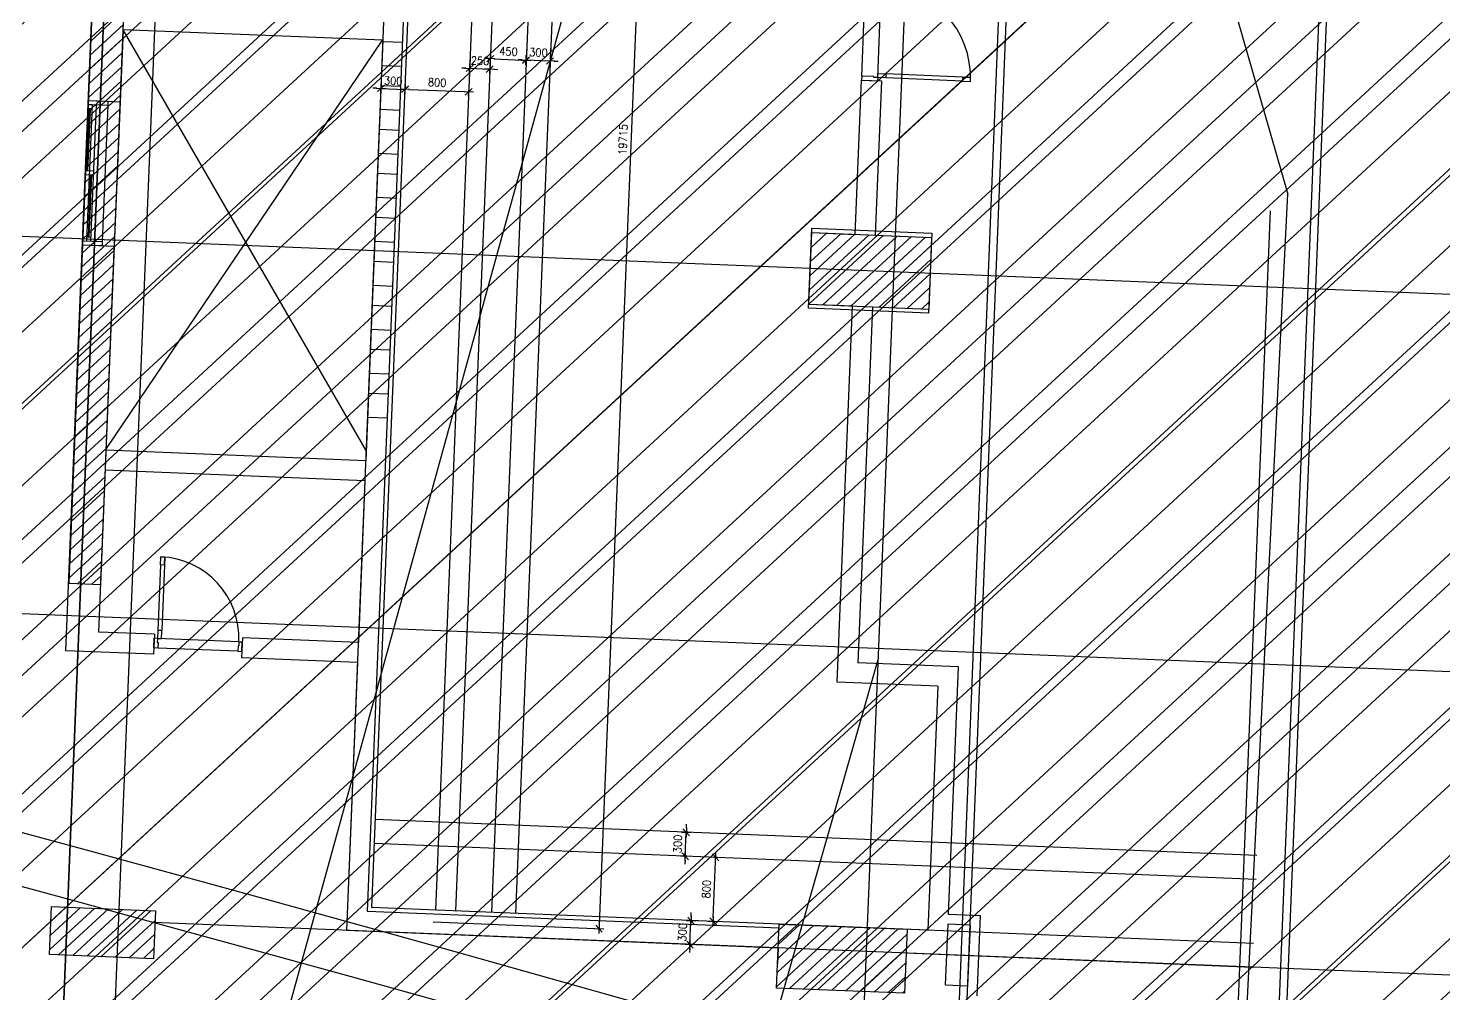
# Model space of a CAD drawing. Extents: x -678889171 to 586587, y -792238163 to 335485.
# Drawn here: x -678720646 to -678702955, y -792160414 to -792148351 of the extents above; entities that cross this region are included whole.
import ezdxf
from ezdxf.enums import TextEntityAlignment as Align

# ---------------------------------------------------------------- set-up
doc = ezdxf.new("R2010")
doc.units = 0
doc.header["$MEASUREMENT"] = 0
doc.layers.get('0').update_dxf_attribs({"color": 8})
for name, color, linetype in [('A-ANNO-LEGN', 252, 'Continuous'), ('A-FLOR-PATT', 252, 'Continuous'), ('A-SITE-PATT', 252, 'Continuous'), ('A-WALL', 252, 'Continuous')]:
    doc.layers.add(name, color=color, linetype=linetype)
doc.layers.add('BASEMENT3 LAYOUT$0$HATCH5', color=252, linetype='Continuous', lineweight=15)
doc.styles.add('Dimension-text', font='simplex.shx', dxfattribs={"width": 0.9})
doc.styles.add('Ground floor Towers$0$$Bas01-Rname$0$EN-SC', font='swissc.ttf')
doc.styles.add('Ground floor Towers$0$$Bas01-Rname$0$EN-SCL', font='swisscl.ttf')
doc.styles.add('Ground floor Towers$0$04-Ground Floor$0$V2-lower ground$0$LEVEL  FOR LICENSE LOWER GR$0$$LG- LEVEL$0$AR-SR', font='sarb.shx')

# ---------------------------------------------------------------- blocks, each defined once
blk = doc.blocks.new('A$C61C61320')
at = {"layer": 'BASEMENT3 LAYOUT$0$HATCH5'}
h = blk.add_hatch(dxfattribs=at)
h.set_pattern_fill('JIS_WOOD', color=256, scale=1000, style=0)
h.set_pattern_definition([(45, (-845680.2949388556, -470481.0696760565), (-499.9999991609842, 499.9999991609843), [])])
h.paths.add_polyline_path([(12440.74077330553, -169431.9252005816), (13408.27617370361, -243253.7315873399), (7111.185080291936, -248399.4795461658), (-61957.46107163071, -237877.8060760189), (-55832.26724016038, -200866.3395951205), (-20860.02674167091, -206712.4958959252), (-20783.43353955913, -208437.764712235), (-16504.6553898881, -208719.7022090854), (-18718.17453308101, -208569.0044804074), (-18168.17453308101, -169431.9252005816)])
blk = doc.blocks.new('_Oblique')
blk.add_line((-0.5, -0.5), (0.5, 0.5))
blk = doc.blocks.new('GR')
at = {"layer": 'A-FLOR-PATT'}
for p, q in [((97925.38820132322, 254155.0155224098), (98088.60304129496, -906.4284806062933)), ((97867.46118741872, 253926.1236963508), (97988.3910691227, -858.8572207217067)), ((93925.82694351109, 253468.0982075394), (94085.65867057705, 3693.56110051967)), ((93867.77980905012, 253253.876272934), (93986.20065903949, 3755.128903121513)), ((92790, 94955), (92790, -11880)), ((83440, 4700), (83440, 73885)), ((86541.82107551495, 28269.55043544061), (86541.82107551489, 47635.82792163212)), ((82795, 4700), (82795, 46760)), ((82795.21898482737, 45932.26456895217), (82795.21898482737, 25878.66104089934)), ((82644.52023260717, 45764.0484216519), (82644.52023152172, 32214.04873143656)), ((83044.52023152172, 32214.04873140443), (83044.52023260717, 45764.06476606739)), ((86292.19453168962, 44466.33384598832), (86292.19453168962, 28019.29129949667)), ((86592.19453168962, 44165.93453771685), (86592.19453168962, 28319.29129949667)), ((87392.19453168963, 44165.97523162669), (87392.19453168962, 28319.33238425256)), ((87642.19453169063, 44165.98794847351), (87642.19453168954, 28319.34522323879)), ((88091.46477339265, 44166.01080167692), (88092.25802826023, 28319.3683366749)), ((88392.19453169056, 44166.02609901399), (88392.25101848236, 28319.38374309836)), ((95544.26139105757, 44077.23794440377), (97673.36234534348, 37690.57048486956)), ((92291.38608429498, 38948.74511261786), (92291.386084295, 41248.74511261785)), ((92491.38608429498, 38938.74511261786), (92491.386084295, 41258.74511261786)), ((88840, 40890), (78293.22533598491, -4381.742082887409)), ((82644.5202869266, 31370.90073926423, -9.045778508694599e-07), (82644.51968237889, 40703.7342901767)), ((82644.52023152157, 38996.48039506737), (83044.52023260703, 39396.48039615282)), ((82644.52023152157, 38819.70369977073), (83044.52023260703, 39219.70370085619)), ((86291.82075093134, 39153.73376668509), (83044.52023208587, 39153.73552725725)), ((83044.52023208587, 39153.73552725725), (83044.52023208587, 38248.745266079)), ((86282.50735489558, 39153.73305873768), (83044.52023339595, 33916.40284111409)), ((86291.38920323455, 34023.74640554396), (83045.35223291432, 39153.73552602858)), ((86291.82075093134, 39153.73376668509), (86291.82194231439, 33893.75717359697)), ((86294.8878597643, 39140.51273215632), (86541.86290509497, 39140.51273215632)), ((82644.52023152157, 38642.9270044741), (83044.52023260703, 39042.92700555956)), ((87702.19453169027, 38977.53584243389, -1.730370922371871e-09), (87582.1945316903, 38977.53584243389, -1.730370922371871e-09)), ((87642.19453169029, 39037.53584243388, -1.730370922371871e-09), (87642.19453169029, 38917.53584243391, -1.730370922371871e-09)), ((88031.71342986477, 38980.97770958391, -1.730370922371871e-09), (88151.71342986474, 38980.97770958391, -1.730370922371871e-09)), ((88031.71342986477, 38977.53584243389, -1.730370922371871e-09), (88151.71342986474, 38977.53584243389, -1.730370922371871e-09)), ((88091.71342986476, 38920.97770958392, -1.730370922371871e-09), (88091.71342986476, 39040.97770958389, -1.730370922371871e-09)), ((88091.71342986476, 38917.53584243391, -1.730370922371871e-09), (88091.71342986476, 39037.53584243388, -1.730370922371871e-09)), ((88452.21212684244, 38980.97770958391, -1.730370922371871e-09), (88332.21212684247, 38980.97770958391, -1.730370922371871e-09)), ((88392.21212684245, 39040.97770958389, -1.730370922371871e-09), (88392.21212684245, 38920.97770958392, -1.730370922371871e-09)), ((92441.38608429498, 38948.74511261786), (92291.38608429498, 38948.74511261786)), ((92291.38608429498, 38948.74511261786), (92291.38608429498, 38898.74511261786)), ((92441.38608429498, 38938.74511261786), (92441.38608429498, 38948.74511261786)), ((92491.38608429498, 38938.74511261786), (92441.38608429498, 38938.74511261786)), ((92491.38608429498, 38938.74511261786), (92491.38608429498, 38988.74511261786)), ((92491.38608429498, 38988.74511261786), (92578.38608429498, 38988.74511261786)), ((92491.38608429498, 38938.74511261786), (92491.38608429498, 38898.74511261786)), ((92591.386084295, 38938.74511261786), (92491.38608429498, 38938.74511261786)), ((92578.38608429498, 38988.74511261786), (92591.386084295, 38988.74511261786)), ((92591.386084295, 38988.74511261786), (92591.386084295, 38938.74511261786)), ((93551.386084295, 38988.74511261786), (92591.386084295, 38988.74511261786)), ((93551.386084295, 38938.74511261785), (92591.386084295, 38938.74511261786)), ((93551.386084295, 38988.74511261785), (93551.386084295, 38938.74511261785)), ((93651.38608429498, 38988.74511261785), (93551.386084295, 38988.74511261785)), ((93551.386084295, 38938.74511261785), (93651.38608429498, 38938.74511261785)), ((93651.38608429498, 38988.74511261785), (93564.38608429498, 38988.74511261785)), ((93564.38608429498, 38988.74511261785), (93651.38608429498, 38988.74511261785)), ((93651.38608429498, 38938.74511261785), (93651.38608429498, 38988.74511261785)), ((82644.52023152157, 38466.15030917746), (83044.52023260703, 38866.15031026292)), ((86294.84603018427, 38840.51273215632), (86541.82107551493, 38840.51273215632)), ((87332.19453168965, 38847.81612617357, -1.730370922371871e-09), (87452.19453168962, 38847.81612617357, -1.730370922371871e-09)), ((87392.19453168963, 38787.81612617358, -1.730370922371871e-09), (87392.19453168963, 38907.81612617355, -1.730370922371871e-09)), ((87702.19453169027, 38847.81612617357, -1.730370922371871e-09), (87582.1945316903, 38847.81612617357, -1.730370922371871e-09)), ((87642.19453169029, 38907.81612617355, -1.730370922371871e-09), (87642.19453169029, 38787.81612617358, -1.730370922371871e-09)), ((92291.38599409196, 36970.65499673365), (92291.38601842751, 38898.74511261786)), ((92291.38601842751, 38898.74511261786), (92541.38422839901, 38898.74511261786, 1.109083569345474e-07)), ((92291.38608429498, 38898.74511261786), (92491.38608429498, 38898.74511261786)), ((92541.38422839901, 38898.74511261786), (92541.38419181712, 36970.65499673365)), ((82644.52023152157, 38289.37361388083), (83044.52023260703, 38689.37361496629)), ((86292.19453168962, 38492.04659599334, -1.108136824355906e-09), (86292.19453168962, 38612.04659599331, -1.108136824355906e-09)), ((86294.79004501445, 38590.51273177087), (86541.76509034511, 38590.51273177087)), ((86592.19453168962, 38614.23713796772, -1.730370922371871e-09), (86592.19453168962, 38494.23713796775, -1.730370922371871e-09)), ((86592.19453168962, 38612.04659599331, -1.108136824355906e-09), (86592.19453168962, 38492.04659599334, -1.108136824355906e-09)), ((87392.19453168963, 38494.23713796775, -1.730370922371871e-09), (87392.19453168963, 38614.23713796772, -1.730370922371871e-09)), ((82644.52023152157, 38112.5969185842), (83044.52023260703, 38512.59691966965)), ((86232.19453168963, 38552.04659599333, -1.108136824355906e-09), (86352.1945316896, 38552.04659599333, -1.108136824355906e-09)), ((86652.1945316896, 38554.23713796774, -1.730370922371871e-09), (86532.19453168963, 38554.23713796774, -1.730370922371871e-09)), ((86652.1945316896, 38552.04659599333, -1.108136824355906e-09), (86532.19453168963, 38552.04659599333, -1.108136824355906e-09)), ((87332.19453168965, 38554.23713796774, -1.730370922371871e-09), (87452.19453168962, 38554.23713796774, -1.730370922371871e-09)), ((83045.34454878939, 38248.74529551899), (82644.51984372144, 38248.74529554577)), ((82644.51984372144, 38248.74529554577), (82644.5199620179, 36448.74529530029)), ((82644.52023152157, 37935.82022328756), (83044.52023260703, 38335.82022437302)), ((83044.52023208587, 38248.745266079), (82644.52023279392, 38248.745266079)), ((83045.35133912083, 36448.74529551899), (83045.34454878939, 38248.74529551899)), ((86294.77678073046, 38290.51273215632), (86541.75182606113, 38290.51273215632)), ((82644.52023152157, 37759.04352799093), (83044.52023260703, 38159.04352907639)), ((86294.8878597643, 38040.51273215632), (86541.86290509497, 38040.51273215632)), ((82644.52023152157, 37582.26683269429), (83044.52023260703, 37982.26683377975)), ((82644.52023152157, 37405.49013739766), (83044.52023260703, 37805.49013848312)), ((86294.84603018427, 37740.51273215632), (86541.82107551493, 37740.51273215632)), ((97555.83627722214, 25337.63172201801), (97673.36234534334, 37690.57048486953)), ((82644.52023152157, 37228.71344210103), (83044.52023260703, 37628.71344318648)), ((82644.52023152157, 37051.93674680439), (83044.52023260703, 37451.93674788985)), ((86294.8878597643, 37490.51273215632), (86541.86290509497, 37490.51273215632)), ((97460.87045227038, 37476.11212219734), (97460.87045227038, 25144.24773717346)), ((82644.52023152157, 36875.16005150776), (83044.52023260703, 37275.16005259322)), ((86294.80893593199, 37190.51273165579), (86541.78398126265, 37190.51273165579)), ((82644.52023152157, 36698.38335621112), (83044.52023260703, 37098.38335729658)), ((91744.4243053978, 37023.72190614497), (93246.33266528804, 37023.72190614497)), ((91744.4243053978, 36023.72190616523), (91744.4243053978, 37023.72190614497)), ((93246.33266528804, 37023.72190614497), (93246.33266528804, 36023.72190616523)), ((82644.52023152157, 36521.60666091449), (83044.52023260703, 36921.60666199995)), ((86294.8878597643, 36940.51273215632), (86541.86290509497, 36940.51273215632)), ((91745.519515486, 36070.65499757633), (91745.519515486, 36970.65499757633)), ((91745.519515486, 36970.65499757633), (93245.519515486, 36970.65499757633)), ((91745.51951548585, 36960.54787534347), (91755.62663771887, 36970.65499757649)), ((91745.51951548585, 36783.77118004684), (91932.4033330155, 36970.65499757649)), ((91745.51951548585, 36606.9944847502), (92109.18002831214, 36970.65499757649)), ((91745.51951548585, 36430.21778945357), (92285.95672360878, 36970.65499757649)), ((91745.51951548585, 36253.44109415694), (92462.73341890541, 36970.65499757649)), ((91745.51951548585, 36076.6643988603), (92639.51011420216, 36970.65499757661)), ((91745.51951627477, 36070.65499673365), (91745.51951627477, 36970.65499673365)), ((91745.51951627477, 36970.65499673365), (92291.38599409196, 36970.65499673365)), ((91916.2868094988, 36070.65499757661), (92816.2868094988, 36970.65499757661)), ((92093.06350479543, 36070.65499757661), (92993.06350479543, 36970.65499757661)), ((92269.84020009206, 36070.65499757661), (93169.84020009206, 36970.65499757661)), ((92446.6168953887, 36070.65499757661), (93245.51951548574, 36869.55761767365)), ((92541.38419181712, 36970.65499673365), (93245.51951627477, 36970.65499673365)), ((93245.519515486, 36970.65499757633), (93245.519515486, 36070.65499757633)), ((93245.51951627477, 36970.65499673365), (93245.51951627477, 36070.65499673365)), ((82644.52023152157, 36344.82996561786), (83044.52023260703, 36744.82996670331)), ((86294.81635736387, 36640.51273175593), (86541.79140269454, 36640.51273175593)), ((92623.39359068533, 36070.65499757661), (93245.51951548574, 36692.78092237702)), ((68225, 36525), (113464.9999999999, 36524.99999999994)), ((82644.5199620179, 36448.74529530029), (82845.4512400328, 36448.74529551898)), ((82644.52023152157, 36168.05327032122), (83044.52023260703, 36568.05327140668)), ((82644.52023264971, 36448.74529530029), (83045.22144626173, 36448.74529551898)), ((82845.4512400328, 36448.74529551898), (83045.35133912083, 36448.74529551899)), ((83044.5198026464, 31620.9007392643), (83044.52078458497, 36448.74511261794)), ((83045, 32215), (83045, 36600)), ((92800.17028598196, 36070.65499757661), (93245.51951548574, 36516.00422708038)), ((82644.52023152157, 35991.27657502459), (83044.52023260703, 36391.27657611005)), ((86294.8878597643, 36390.51273215632), (86541.86290509497, 36390.51273215632)), ((92976.9469812786, 36070.65499757661), (93245.51951548574, 36339.22753178375)), ((82644.52023152157, 35814.49987972795), (83044.52023260703, 36214.49988081341)), ((86294.82377879576, 36090.51273185607), (86541.79882412642, 36090.51273185607)), ((93153.72367657523, 36070.65499757661), (93245.51951548574, 36162.45083648711)), ((82644.52023152157, 35637.72318443132), (83044.52023260703, 36037.72318551678)), ((93246.33266528804, 36023.72190616523), (91744.4243053978, 36023.72190616523)), ((93245.519515486, 36070.65499757633), (91745.519515486, 36070.65499757633)), ((92291.385964382, 36070.65499673365), (91745.51951627477, 36070.65499673365)), ((92291.38583346356, 31370.90073926424, 4.150521266326103e-06), (92291.385964382, 36070.65499673365)), ((92541.38414696406, 36070.65499673365), (92541.38396026158, 31620.90073926422, 4.50270187591778e-08)), ((93245.51951627477, 36070.65499673365), (92541.38414696406, 36070.65499673365)), ((82644.52023152157, 35460.94648913469), (83044.52023260703, 35860.94649022014)), ((86294.8878597643, 35840.51273215632), (86541.86290509497, 35840.51273215632)), ((82644.52023152157, 35284.16979383805), (83044.52023260703, 35684.16979492351)), ((82644.52023152157, 35107.39309854142), (83044.52023260703, 35507.39309962688)), ((86294.84603018427, 35540.51273215632), (86541.82107551493, 35540.51273215632)), ((82644.52023152157, 34930.61640324479), (83044.52023260703, 35330.61640433024)), ((86294.8345736058, 35290.5127314373), (86541.80961893646, 35290.5127314373)), ((82644.52023152157, 34753.83970794815), (83044.52023260703, 35153.83970903361)), ((82644.52023152157, 34577.06301265152), (83044.52023260703, 34977.06301373697)), ((86294.83862165954, 34990.51273205636), (86541.8136669902, 34990.51273205636)), ((82644.52023152157, 34400.28631735488), (83044.52023260703, 34800.28631844034)), ((86294.8878597643, 34741.46927834535, -1.147109957878577e-09), (86541.86290509497, 34741.46927834535)), ((82644.52023152157, 34223.50962205825), (83044.52023260703, 34623.50962314371)), ((82644.52023152157, 34046.73292676162), (83044.52023260703, 34446.73292784707)), ((86294.84603018427, 34441.46927834535), (86541.82107551493, 34441.46927834535)), ((82644.52023152157, 33869.95623146498), (83044.52023260703, 34269.95623255044)), ((82644.52023152157, 33693.17953616835), (83044.52023260703, 34093.1795372538)), ((82644.52023152157, 33516.40284087171), (83044.52023260703, 33916.40284195717)), ((86291.82194231439, 33893.75717359697), (83044.52023244504, 33893.75493329816)), ((82644.52023152157, 33339.62614557508), (83044.52023260703, 33739.62614666054)), ((86291.82107551495, 33643.75722454002), (83044.52023242503, 33643.75477647017)), ((86291.82107551495, 33643.75741300957), (86291.82107551488, 31620.90073926424, -8.750024555835297e-08)), ((82644.52023152157, 33162.84945027845), (83044.52023260703, 33562.8494513639)), ((82644.52023152157, 32986.07275498181), (83044.52023260703, 33386.07275606727)), ((82644.52023152157, 32809.29605968518), (83044.52023260703, 33209.29606077063)), ((82644.52023152157, 32632.51936438854), (83044.52023260703, 33032.519365474)), ((82644.52023152157, 32455.74266909191), (83044.52023260703, 32855.74267017737)), ((82644.52023152157, 32278.96597379528), (83044.52023260703, 32678.96597488073)), ((83780.83117205146, 32490.90076790589, 7.22825154343378e-08), (83780.83109742744, 32590.90076790583, 7.22825154343378e-08)), ((83780.83109742744, 32590.90076790583, 7.22825154343378e-08), (83830.8310974274, 32590.90080521784, 7.22825154343378e-08)), ((83830.8310974274, 32590.90080521784, 7.22825154343378e-08), (83830.8311623503, 32503.90080521789, 7.22825154343378e-08)), ((83830.8311623503, 32503.90080521789, 7.22825154343378e-08), (83830.8310974274, 32590.90080521784, 7.22825154343378e-08)), ((83830.8310974274, 32590.90080521784, 7.22825154343378e-08), (83830.83117205143, 32490.90080521791, 7.22825154343378e-08)), ((82756.37968442764, 32214.04873140471), (83044.52023260703, 32502.1892795841)), ((83830.83117205143, 32490.90080521791, 7.22825154343378e-08), (83780.83117205146, 32490.90076790589, 7.22825154343378e-08)), ((83780.83117205146, 32490.90076790589, 7.22825154343378e-08), (83780.83178396846, 31670.90076790635, 7.22825154343378e-08)), ((83830.83117205143, 32490.90080521791, 7.22825154343378e-08), (83830.83178396843, 31670.90080521836, 7.22825154343378e-08)), ((82644.52023152172, 32214.04873143656), (83044.52023152172, 32214.04873140443)), ((82933.15637972427, 32214.04873140471), (83044.52023260703, 32325.41258428746)), ((69310, 31815), (113464.9999999998, 31814.99999999993)), ((92790, 31670), (83714.52864105641, -5672.920078243362)), ((83830.83178396843, 31670.90080521836, 7.22825154343378e-08), (83780.83178396846, 31670.90076790635, 7.22825154343378e-08)), ((83780.83178396846, 31670.90076790635, 7.22825154343378e-08), (83780.83185859249, 31570.90076790641, 7.22825154343378e-08)), ((83830.83179366955, 31657.90080521837, 7.22825154343378e-08), (83830.83178396843, 31670.90080521836, 7.22825154343378e-08)), ((83740.83193157706, 31620.90073926424, -2.377493103038523e-07), (83044.5198026464, 31620.90073926424, -2.608135178014264e-07)), ((83740.83193157706, 31620.90073926424, 7.228251543449013e-08), (83740.83193157706, 31370.90073926424, 7.228251543449013e-08)), ((83780.8318585925, 31570.90076790641, 7.22825154343378e-08), (83740.83185859252, 31570.9007380568, 7.22825154343378e-08)), ((83740.83194814135, 31450.90073805697, 7.22825154343378e-08), (83740.83185859252, 31570.9007380568, 7.22825154343378e-08)), ((84800.8318585919, 31570.90152907147, 7.22825154343378e-08), (83780.83185859249, 31570.90076790641, 7.22825154343378e-08)), ((83780.8318585925, 31570.90076790641, 7.22825154343378e-08), (83780.83189590451, 31520.90076790644, 7.22825154343378e-08)), ((83780.83185859249, 31570.90076790641, 7.22825154343378e-08), (83830.83185859246, 31570.90080521842, 7.22825154343378e-08)), ((83780.83189590451, 31520.90076790644, 7.22825154343378e-08), (83790.8318959045, 31520.90077536884, 7.22825154343378e-08)), ((83790.8318959045, 31520.90077536884, 7.22825154343378e-08), (83790.83194814132, 31450.90077536898, 7.22825154343378e-08)), ((83830.83185859246, 31570.90080521842, 7.22825154343378e-08), (83830.83179366955, 31657.90080521837, 7.22825154343378e-08)), ((84800.83189590392, 31520.9015290715, 7.22825154343378e-08), (84790.83189590393, 31520.9015216091, 7.22825154343378e-08)), ((84790.83189590393, 31520.9015216091, 7.22825154343378e-08), (84790.83194814074, 31450.90152160923, 7.22825154343378e-08)), ((84800.8318585919, 31570.90152907147, 7.22825154343378e-08), (84840.83185859189, 31570.90155892108, 7.22825154343378e-08)), ((84800.8318585919, 31570.90152907147, 7.22825154343378e-08), (84800.83189590392, 31520.9015290715, 7.22825154343378e-08)), ((86291.82107551489, 31620.90073926424, -1.529953246129892e-07), (84840.8319332159, 31620.90073926424, -2.012029437227174e-07)), ((84840.8319332159, 31620.90073926424, 7.22825154343378e-08), (84840.8319332159, 31370.90073926424, 7.22825154343378e-08)), ((84840.83194814071, 31450.90155892125, 7.22825154343378e-08), (84840.83185859189, 31570.90155892108, 7.22825154343378e-08)), ((93799.51514438764, 31620.90073926422, 1.223149704005335e-07), (92541.38396026158, 31620.90073926422, 5.892916718376719e-08)), ((93799.51176946309, 28523.74741360703), (93799.49477243748, 31620.90073926422, 1.15315830873168e-05)), ((83740.83193157706, 31370.90073926424, -6.76843235912273e-07), (82644.5202869266, 31370.90073926424, -9.045778508694663e-07)), ((83790.83194814132, 31450.90077536898, 7.22825154343378e-08), (83740.83194814135, 31450.90073805697, 7.22825154343378e-08)), ((84790.83194814075, 31450.90152160923, 7.22825154343378e-08), (83790.83194814132, 31450.90077536898, 7.22825154343378e-08)), ((84790.83194814074, 31450.90152160923, 7.22825154343378e-08), (84840.83194814071, 31450.90155892125, 7.22825154343378e-08)), ((86291.82107551486, 31370.90073926424, -1.469313871332871e-07), (84840.8319332159, 31370.90073926424, -4.483424459694613e-07)), ((86291.82107551486, 31370.90073926424, -9.831419084350581e-08), (86291.82107551474, 28018.28242912617, -2.433343147148441e-07)), ((93549.55031791357, 31370.90073926424, 1.360616822614366e-06), (92291.38583346356, 31370.90073926424, 4.150521266326103e-06)), ((93549.55031791356, 31370.90073926423, 4.759229207220649e-06), (93549.51514438764, 28319.6327329498)), ((97622.69773560505, 29419.85778141104), (86592.19453168963, 29419.24700201468)), ((90422.71073065573, 29419.11804849621), (90542.7107306557, 29419.11804849621)), ((90482.71073065572, 29479.1180484962), (90482.71073065572, 29359.11804849622)), ((97622.69773560505, 29119.85778141104), (86592.19453168963, 29119.24700201468)), ((90542.7107306557, 29119.11804939843), (90422.71073065573, 29119.11804939843)), ((90482.71073065572, 29059.11804939844), (90482.71073065572, 29179.11804939842)), ((90924.00080238338, 29119.09999219016), (90804.00080238341, 29119.09999219016)), ((90864.0008023834, 29059.09999219017), (90864.0008023834, 29179.09999219015)), ((94199.51176947025, 28523.74596324317), (93799.51176946309, 28523.74741360703)), ((94199.51514384284, 27523.74326376378), (94199.51176947025, 28523.74596324317)), ((97622.69773560505, 28319.85778141104), (86592.19453168962, 28319.29129949667)), ((90526.70107207508, 28319.07596117125), (90646.70107207505, 28319.07596117125)), ((90586.70107207507, 28379.07596117123), (90586.70107207507, 28259.07596117126)), ((90804.00080238341, 28319.07331712442), (90924.00080238338, 28319.07331712442)), ((90864.0008023834, 28379.07331712441), (90864.0008023834, 28259.07331712443)), ((93549.51514438762, 28319.6327329498), (91690.54933973306, 28319.6327329498)), ((91690.54933894429, 27519.63115059639), (91690.54933894429, 28319.63115059639)), ((91690.54933894429, 28319.63115059639), (93290.54933894429, 28319.63115059639)), ((91690.54933894402, 28243.51962926658), (91766.66086027399, 28319.63115059654)), ((91690.54933894402, 28066.74293396994), (91943.43755557062, 28319.63115059654)), ((91690.54933894402, 27889.96623867331), (92120.21425086726, 28319.63115059654)), ((91690.54933894402, 27713.18954337668), (92296.99094616389, 28319.63115059654)), ((91690.54933894402, 27536.41284808004), (92473.76764146052, 28319.63115059654)), ((91850.54433675739, 27519.63115059678), (92650.54433675716, 28319.63115059654)), ((92027.32103205402, 27519.63115059678), (92827.32103205391, 28319.63115059666)), ((92204.09772735066, 27519.63115059678), (93004.09772735054, 28319.63115059666)), ((92380.87442264729, 27519.63115059678), (93180.87442264718, 28319.63115059666)), ((93290.54933894429, 28319.63115059639), (93290.54933894429, 27519.63115059639)), ((93799.5147389124, 27643.74461351121), (93799.51217438672, 28403.74741360478)), ((94079.51217439171, 28403.74639835007), (93799.5121743867, 28403.74741360477)), ((94079.51473891718, 27643.74366868944), (94079.51217439171, 28403.74639835007)), ((82595.17425396675, 27568.65021132963), (82595.34252240401, 28168.65018773441)), ((82595.17425475562, 27568.65021048683), (82595.34252319287, 28168.6501868916)), ((82595.19242524193, 27633.44408980291), (83130.24851017306, 28168.50017473404)), ((82595.24201571522, 27810.27037557284), (82953.52137754357, 28168.54973740119)), ((82595.2916061884, 27987.09666134266), (82776.7942449142, 28168.59930006845)), ((82595.34119666182, 28163.9229471127), (82600.06711228471, 28168.6488627356)), ((82595.34252240401, 28168.65018773441), (83895.34247128104, 28168.28560612033)), ((82595.34252319287, 28168.6501868916), (83895.34247206991, 28168.28560527753)), ((82707.14384049282, 27568.61880975717), (83306.97564280289, 28168.45061206724)), ((82883.8709731223, 27568.56924709002), (83483.70277543226, 28168.40104939998)), ((83060.59810575191, 27568.51968442299), (83660.42990806175, 28168.35148673283)), ((83237.32523838128, 27568.47012175573), (83837.15704069124, 28168.30192406569)), ((83895.34247128104, 28168.28560612033), (83895.17420284377, 27568.28562971556)), ((83895.34247206991, 28168.28560527753), (83895.17420363265, 27568.28562887275)), ((91690.52373102543, 28269.55043544061), (86541.82107551495, 28269.55043544061)), ((89382.34031119815, 28171.27802487522), (89502.34031119812, 28171.27802487522)), ((89442.34031119813, 28231.27802487521), (89442.34031119813, 28111.27802487524)), ((92557.65111794393, 27519.63115059678), (93290.5493389439, 28252.52937159676)), ((83414.052371011, 27568.42055908882), (83895.30920791917, 28049.67739599699)), ((83870, 28025), (113464.9999999998, 28024.99999999997)), ((91690.54933973306, 28018.28242912617), (86291.82107551474, 28018.28242912617)), ((91690.54933894429, 28019.56119663281), (86292.19453168962, 28019.29129949667)), ((90646.70107207505, 28018.82750260627), (90526.70107207508, 28018.82750260627)), ((90586.70107207507, 27958.82750260628), (90586.70107207507, 28078.82750260625)), ((91690.54933973304, 28018.28242912617), (91690.54933973306, 27820.89915606813)), ((92734.42781324044, 27519.63115059666), (93290.5493389439, 28075.75267630012)), ((97622.69773560505, 28019.85778141104), (93290.54933894429, 28019.64119052598)), ((83590.77950364049, 27568.37099642167), (83895.25961745111, 27872.8511102323)), ((92911.20450853708, 27519.63115059666), (93290.54933894414, 27898.97598100372)), ((83767.50663626997, 27568.32143375452), (83895.21002698294, 27696.02482446749)), ((93087.98120383371, 27519.63115059666), (93290.54933894414, 27722.19928570709)), ((93799.5147389124, 27643.74461351121), (94079.51473891718, 27643.74366868944)), ((83895.17420284377, 27568.28562971556), (82595.17425396675, 27568.65021132963)), ((83895.17420363265, 27568.28562887275), (82595.17425475562, 27568.65021048683)), ((93290.54933894429, 27519.63115059639), (91690.54933894429, 27519.63115059639)), ((93264.75789913035, 27519.63115059666), (93290.54933894414, 27545.42259041045))]:
    blk.add_line(p, q, dxfattribs=at)
at = {"layer": 'A-FLOR-PATT', "ltscale": 17}
for p, q in [((89442.34031119812, 47835.82792163214), (89442.34031119813, 28221.27802487522)), ((87642.19453169029, 39127.8088916097, -1.730370922371871e-09), (87642.19453169029, 38797.81612617357, -1.730370922371871e-09)), ((87642.19453169029, 39127.8088916097, -1.730370922371871e-09), (87642.19453169029, 38927.53584243389, -1.730370922371871e-09)), ((88091.71342986476, 39148.66629334379, -1.730370922371871e-09), (88091.71342986476, 38927.53584243389, -1.730370922371871e-09)), ((88091.71342986476, 39148.66629334379, -1.730370922371871e-09), (88091.71342986476, 38930.97770958391, -1.730370922371871e-09)), ((88392.21212684245, 39179.93271570839, -1.730370922371871e-09), (88392.21212684245, 38930.97770958391, -1.730370922371871e-09)), ((87392.19453168963, 38980.67465868173, -1.730370922371871e-09), (87392.19453168963, 38504.23713796774, -1.730370922371871e-09)), ((87392.19453168963, 38980.67465868173, -1.730370922371871e-09), (87392.19453168963, 38797.81612617357, -1.730370922371871e-09)), ((87692.19453169029, 38977.53584243389, -1.730370922371871e-09), (88041.71342986476, 38977.53584243389, -1.730370922371871e-09)), ((88041.71342986476, 38980.97770958391, -1.730370922371871e-09), (87991.71342986476, 38980.97770958391, -1.730370922371871e-09)), ((88091.71342986476, 38980.97770958391, -1.730370922371871e-09), (88392.21212684245, 38980.97770958391, -1.730370922371871e-09)), ((88442.21212684245, 38980.97770958391, -1.730370922371871e-09), (88492.21212684245, 38980.97770958391, -1.730370922371871e-09)), ((87342.19453168963, 38847.81612617357, -1.730370922371871e-09), (87292.19453168963, 38847.81612617357, -1.730370922371871e-09)), ((87392.19453168963, 38847.81612617357, -1.730370922371871e-09), (87642.19453169029, 38847.81612617357, -1.730370922371871e-09)), ((87692.19453169029, 38847.81612617357, -1.730370922371871e-09), (87742.19453169029, 38847.81612617357, -1.730370922371871e-09)), ((86242.19453168962, 38552.04659599333, -1.108136824355906e-09), (86192.19453168962, 38552.04659599333, -1.108136824355906e-09)), ((86292.19453168962, 38552.04659599333, -1.108136824355906e-09), (86592.19453168962, 38552.04659599333, -1.108136824355906e-09)), ((86642.19453168962, 38554.23713796774, -1.730370922371871e-09), (87342.19453168963, 38554.23713796774, -1.730370922371871e-09)), ((86642.19453168962, 38552.04659599333, -1.108136824355906e-09), (86692.19453168962, 38552.04659599333, -1.108136824355906e-09)), ((90502.05347517064, 29419.11804849621), (90432.71073065572, 29419.11804849621)), ((90482.71073065572, 29469.11804849621), (90482.71073065572, 29519.11804849621)), ((90482.71073065572, 29119.11804939843), (90482.71073065572, 29419.11804849621)), ((90502.03702655646, 29119.11804939843), (90432.71073065572, 29119.11804939843)), ((90482.71073065572, 29069.11804939843), (90482.71073065572, 29019.11804939843)), ((90831.37556283387, 29119.09999219016), (90814.0008023834, 29119.09999219016)), ((90864.0008023834, 28369.07331712442), (90864.0008023834, 29069.09999219016)), ((90779.35248728494, 28319.07596117125), (90536.70107207507, 28319.07596117125)), ((90586.70107207507, 28369.07596117125), (90586.70107207507, 28419.07596117125)), ((90586.70107207507, 28018.82750260627), (90586.70107207507, 28319.07596117125)), ((90831.33169840022, 28319.07331712442), (90814.0008023834, 28319.07331712442)), ((87369.34817912526, 28171.27802487522), (89492.34031119813, 28171.27802487522)), ((90779.33721443011, 28018.82750260627), (90536.70107207507, 28018.82750260627)), ((90586.70107207507, 27968.82750260627), (90586.70107207507, 27918.82750260627))]:
    blk.add_line(p, q, dxfattribs=at)
at = {"layer": 'A-FLOR-PATT', "extrusion": (-9.407166294760566e-29, 1.548440174127147e-15, -1)}
for p, q in [((82894.51996201792, 38248.74529554577), (82644.51996201789, 38248.74529554577)), ((82644.51996201789, 38248.74529554577), (82644.51996201789, 36448.74529554577)), ((82894.51996201792, 38198.74529554577), (82894.51996201792, 38248.74529554577)), ((82694.51996201789, 38198.74529554577), (82644.51996201792, 38198.74529554577)), ((82694.51996201789, 38148.74529554576), (82644.51996201792, 38148.74529554576)), ((82664.51996201789, 37373.74529554578), (82664.51996201789, 38148.74529554576)), ((82674.51996201789, 37373.74529554578), (82674.51996201789, 38148.74529554576)), ((82894.51996201792, 38198.74529554577), (82694.51996201789, 38198.74529554577)), ((82694.51996201789, 38198.74529554577), (82694.51996201789, 36498.74529554576)), ((82744.51996201792, 38198.74529554577), (82744.51996201792, 36498.74529554576)), ((82894.51996201792, 36498.74529554576), (82894.51996201792, 38198.74529554577)), ((82744.51996201792, 37373.74529554578), (82644.51996201792, 37373.74529554578)), ((82744.51996201792, 37323.74529554576), (82644.51996201792, 37323.74529554576)), ((82714.51996201789, 36548.74529554576), (82714.51996201792, 37323.74529554576)), ((82724.51996201789, 36548.74529554576), (82724.51996201792, 37323.74529554576)), ((82644.51996201789, 36498.74529554576), (82894.51996201792, 36498.74529554576)), ((82644.51996201789, 36448.74529554577), (82894.51996201792, 36448.74529554577)), ((82694.51996201789, 36548.74529554576), (82744.51996201792, 36548.74529554576)), ((82894.51996201792, 36448.74529554577), (82894.51996201792, 36498.74529554576))]:
    blk.add_line(p, q, dxfattribs=at)
at = {"layer": 'A-FLOR-PATT'}
for centre, radius, start, end in [((-55663.02808184421, -578856.4866396398), 623364.7764122983, 74.61102897088065, 88.715678869106), ((-55662.04957572921, -578844.685925062), 622702.9587305912, 74.61095202551606, 88.71574447441284), ((92491.38608429498, 38938.74511261786), 1159.999999999998, 0, 90), ((-55662.04957586701, -578844.6859266991), 615202.9587322307, 74.22143378566328, 85.22979167610383), ((83780.83185859249, 31570.90076790641, 7.22825154343378e-08), 1019.999999999704, 4.275642558284319e-05, 90.00004275621714), ((-55662.04957586701, -578844.6859266991), 607202.9587322306, 74.22143378566328, 89.82613372100917)]:
    blk.add_arc(centre, radius, start, end, dxfattribs=at)
for p in [(87642.19453169029, 38977.53584243389, -1.730370922371871e-09), (88091.71342986476, 38980.97770958391, -1.730370922371871e-09), (88091.71342986476, 38977.53584243389, -1.730370922371871e-09), (88392.21212684245, 38980.97770958391, -1.730370922371871e-09), (87392.19453168963, 38847.81612617357, -1.730370922371871e-09), (87642.19453169029, 38847.81612617357, -1.730370922371871e-09), (86292.19453168962, 38552.04659599333, -1.108136824355906e-09), (86592.19453168962, 38554.23713796774, -1.730370922371871e-09), (86592.19453168962, 38552.04659599333, -1.108136824355906e-09), (87392.19453168963, 38554.23713796774, -1.730370922371871e-09), (90482.71073065572, 29419.11804849621), (90482.71073065572, 29119.11804939843), (90864.0008023834, 29119.09999219016), (90586.70107207507, 28319.07596117125), (90864.0008023834, 28319.07331712442), (89442.34031119813, 28171.27802487522), (90586.70107207507, 28018.82750260627)]:
    blk.add_point(p, dxfattribs=at)
at = {"layer": 'A-FLOR-PATT', "xscale": 83.99999999999999, "yscale": 83.99999999999999, "zscale": 83.99999999999999}
for p in [(87642.19453169029, 38977.53584243389, -1.730370922371871e-09), (88392.21212684245, 38980.97770958391, -1.730370922371871e-09), (87642.19453169029, 38847.81612617357, -1.730370922371871e-09), (86592.19453168962, 38554.23713796774, -1.730370922371871e-09), (86592.19453168962, 38552.04659599333, -1.108136824355906e-09)]:
    blk.add_blockref('_Oblique', p, dxfattribs=at)
at = {"layer": 'A-FLOR-PATT'}
for p, xscale, yscale, zscale, rotation in [((88091.71342986476, 38980.97770958391, -1.730370922371871e-09), 83.99999999999999, 83.99999999999999, 83.99999999999999, 180), ((88091.71342986476, 38977.53584243389, -1.730370922371871e-09), 83.99999999999999, 83.99999999999999, 83.99999999999999, 180), ((87392.19453168963, 38847.81612617357, -1.730370922371871e-09), 83.99999999999999, 83.99999999999999, 83.99999999999999, 180), ((86292.19453168962, 38552.04659599333, -1.108136824355906e-09), 83.99999999999999, 83.99999999999999, 83.99999999999999, 180), ((87392.19453168963, 38554.23713796774, -1.730370922371871e-09), 83.99999999999999, 83.99999999999999, 83.99999999999999, 180), ((90482.71073065572, 29419.11804849621), 83.99999999999999, 83.99999999999999, 83.99999999999999, 89.99999999999999), ((90482.71073065572, 29119.11804939843), 84.00000000000001, 84.00000000000001, 84.00000000000001, 270), ((90864.0008023834, 29119.09999219016), 84.00000000000001, 84.00000000000001, 84.00000000000001, 270), ((90586.70107207507, 28319.07596117125), 83.99999999999999, 83.99999999999999, 83.99999999999999, 89.99999999999999), ((90864.0008023834, 28319.07331712442), 83.99999999999999, 83.99999999999999, 83.99999999999999, 89.99999999999999), ((89442.34031119813, 28171.27802487522), 83.99999999999999, 83.99999999999999, 83.99999999999999, 89.99999999999999), ((90586.70107207507, 28018.82750260627), 84.00000000000001, 84.00000000000001, 84.00000000000001, 270)]:
    blk.add_blockref('_Oblique', p, dxfattribs=dict(at, xscale=xscale, yscale=yscale, zscale=zscale, rotation=rotation))
at = {"layer": 'A-FLOR-PATT', "style": 'Dimension-text', "width": 0.9}
for s, p in [('450', (87751.23969506324, 39027.53584243389, -1.730370922371871e-09)), ('300', (88126.24849263931, 39030.97770958391, -1.730370922371871e-09)), ('250', (87401.48024597566, 38897.81612617357, -1.730370922371871e-09)), ('300', (86326.48024597533, 38602.04659599333, -1.108136824355906e-09)), ('800', (86876.48024597534, 38604.23713796774, -1.730370922371871e-09))]:
    blk.add_text(s, height=100, dxfattribs=at).set_placement(p)
for s, p in [('19715', (89392.34031119812, 37844.26725896793)), ('300', (90432.7107306557, 29153.403763233)), ('800', (90814.00080238338, 28603.37236894297)), ('300', (90536.70107207505, 28053.23744617443))]:
    blk.add_text(s, height=100, rotation=90, dxfattribs=at).set_placement(p)
at = {"layer": 'A-FLOR-PATT', "style": 'Ground floor Towers$0$04-Ground Floor$0$V2-lower ground$0$LEVEL  FOR LICENSE LOWER GR$0$$LG- LEVEL$0$AR-SR', "flags": 12}
for tag, p in [('L', (30296.07288644527, 72859.53473235783)), ('P', (30237.50458115668, 72203.99769414036))]:
    blk.add_attdef(tag, text='', height=500, dxfattribs=at).set_placement(p, align=Align.RIGHT)
at = {"layer": 'A-FLOR-PATT'}
for tag, p, height, style in [('N', (85492.25876324323, 56633.4995742733), 250, 'Ground floor Towers$0$$Bas01-Rname$0$EN-SC'), ('N', (89389.48149106537, 56633.4995742733), 250, 'Ground floor Towers$0$$Bas01-Rname$0$EN-SC'), ('N', (94597.61363499537, 56633.4995742733), 250, 'Ground floor Towers$0$$Bas01-Rname$0$EN-SC'), ('AN', (85922.66280553787, 56313.08159666645), 200, 'Ground floor Towers$0$$Bas01-Rname$0$EN-SCL'), ('AN', (89819.88553336001, 56313.08159666645), 200, 'Ground floor Towers$0$$Bas01-Rname$0$EN-SCL'), ('AN', (95028.01767729002, 56313.08159666645), 200, 'Ground floor Towers$0$$Bas01-Rname$0$EN-SCL'), ('SN', (85299.47460008037, 56025.08594095582), 200, 'Ground floor Towers$0$$Bas01-Rname$0$EN-SCL'), ('F', (85927.04975899268, 56008.67972904726), 200, 'Ground floor Towers$0$$Bas01-Rname$0$EN-SCL'), ('SN', (89196.69732790251, 56025.08594095582), 200, 'Ground floor Towers$0$$Bas01-Rname$0$EN-SCL'), ('F', (89824.27248681482, 56008.67972904726), 200, 'Ground floor Towers$0$$Bas01-Rname$0$EN-SCL'), ('SN', (94404.82947183252, 56025.08594095582), 200, 'Ground floor Towers$0$$Bas01-Rname$0$EN-SCL'), ('F', (95032.40463074483, 56008.67972904726), 200, 'Ground floor Towers$0$$Bas01-Rname$0$EN-SCL')]:
    blk.add_attdef(tag, p, '', height=height, dxfattribs=dict(at, style=style))
at = {"layer": 'A-FLOR-PATT', "style": 'Ground floor Towers$0$$Bas01-Rname$0$EN-SCL', "width": 0.8}
for p in [(85305.16036184286, 56295.1433535593), (89202.383089665, 56295.1433535593), (94410.51523359501, 56295.1433535593)]:
    blk.add_attdef('FN', p, '', height=250, dxfattribs=at)

msp = doc.modelspace()

# ---------------------------------------------------------------- block references
at = {"layer": 'A-SITE-PATT', "rotation": 357.6731745000001}
msp.add_blockref('A$C61C61320', (-678706236.4347705, -791940527.995869, -212772), dxfattribs=at)

# ---------------------------------------------------------------- next in the draw order: block references
at = {"layer": 'A-WALL', "rotation": 357.6731745000001}
msp.add_blockref('GR', (-678804025.0995113, -792184118.4910543, -212772), dxfattribs=at)

# ---------------------------------------------------------------- next in the draw order: hatches: boundary and pattern name
at = {"layer": 'A-ANNO-LEGN'}
h = msp.add_hatch(dxfattribs=at)
h.set_pattern_fill('ANSI31', color=256, scale=10000, angle=-2.326825500000001)
h.set_pattern_definition([(42.6731745, (-679564563.7146958, -792179516.537627), (-847.2693918303064, 919.0400305032981), [])])
h.paths.add_polyline_path([(-678777672.8996642, -792179735.1176345), (-678770187.1392597, -792139007.139102), (-678733063.7379951, -792148537.2472874), (-678731444.0167841, -792108675.140868), (-678688692.2204224, -792110162.0728618), (-678692240.0211401, -792193145.4692618), (-678709626.0473782, -792200229.2193018), (-678779081.755804, -792187036.6399584)])

doc.saveas('drawing.dxf')
